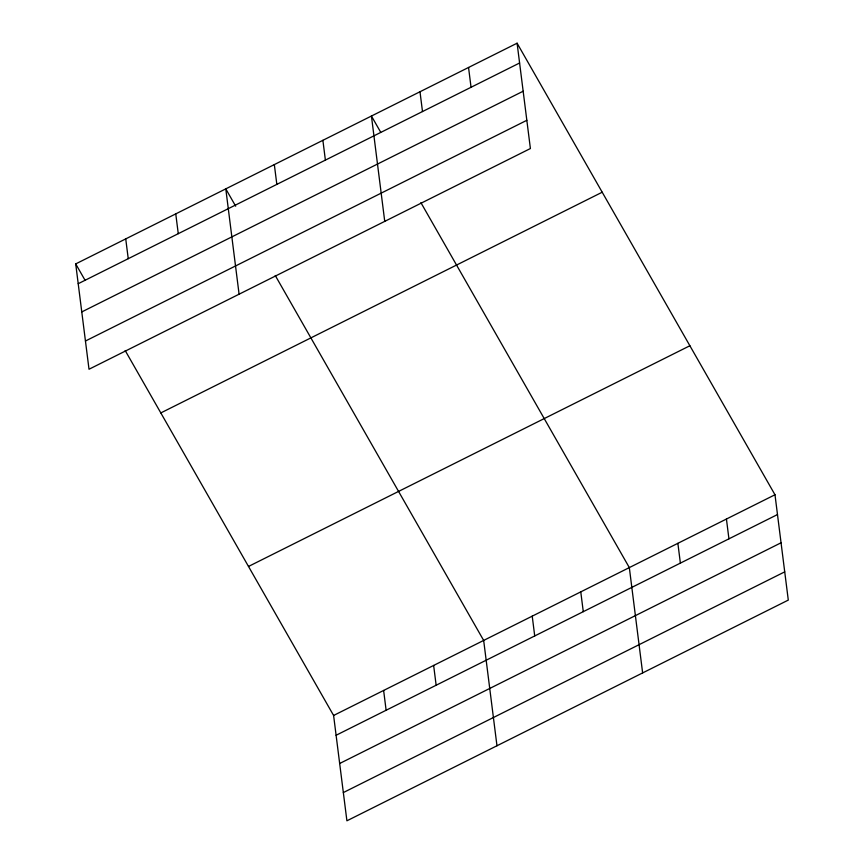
<?xml version="1.0" encoding="UTF-8"?>
<svg xmlns="http://www.w3.org/2000/svg" width="864" height="864" viewBox="0 0 864 864"><rect width="100%" height="100%" fill="white"/><g stroke="black" fill="none" stroke-linecap="round" stroke-linejoin="round"><path stroke-width="1.3" d="M517.093 43.2L530.399 148.532L89.014 369.241L75.708 263.909L517.093 43.2L774.986 494.759L788.292 600.091L346.907 820.8L333.601 715.468L125.194 350.546M78.214 283.705L519.599 62.996M81.778 311.926L523.163 91.217M85.45 341.01L526.835 120.301M160.812 412.927L602.197 192.218M248.497 566.46L689.882 345.751M333.601 715.468L774.986 494.759M336.096 735.264L777.481 514.555M339.671 763.495L781.045 542.786M343.343 792.569L784.717 571.86M380.678 132.203L371.434 116.035L384.739 221.368M420.919 202.673L629.327 567.594L642.632 672.926M235.678 206.194L225.785 188.87L239.09 294.192M275.26 275.508L483.667 640.429L496.973 745.762M75.708 263.909L84.953 280.076M726.43 519.037L728.935 538.834M677.873 543.316L680.378 563.112M580.77 591.872L583.276 611.669M468.547 67.478L471.042 87.275M532.224 616.151L534.719 635.947M419.99 91.757L422.496 111.553M433.642 665.442L436.147 685.238M322.888 140.314L325.382 160.11M383.627 690.455L386.122 710.251M274.331 164.592L276.836 184.388M175.759 213.883L178.265 233.68M125.734 238.896L128.239 258.692"/></g></svg>
